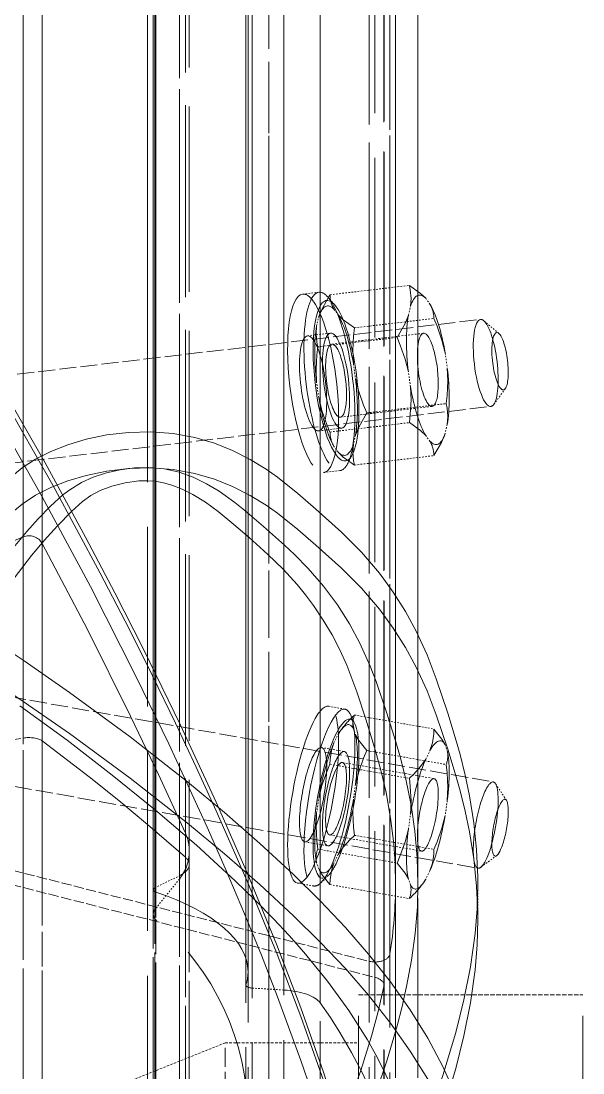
# Model space of a CAD drawing. Header units: millimetres. Extents: x 2913 to 35025, y 2470 to 25178.
# Drawn here: x 14575.4 to 14613, y 12191.7 to 12262 of the extents above; entities that cross this region are included whole.
import ezdxf

# ---------------------------------------------------------------- set-up
doc = ezdxf.new("R2010")
doc.units = ezdxf.units.MM
doc.linetypes.add('DASHED', pattern=[15, 12, -3])

# ---------------------------------------------------------------- blocks, each defined once
blk = doc.blocks.new('A$C637D7238')
at = {"color": 7, "linetype": 'DASHED', "lineweight": 13}
for p, q in [((175.8660823349346, 2362.997809985536), (175.8660823349346, 1428.192664721864)), ((177.1419841293682, 2362.833015063661), (177.1419841293682, 1428.014136889833)), ((186.7159968857159, 2355.484305957216), (186.7159968857159, 1420.225745776552)), ((186.9750911239971, 2355.01532707538), (186.9750911239971, 1419.739371875185)), ((186.3138514999737, 2354.290687182802), (186.3138514999737, 1418.990012744325)), ((184.5649653915752, 2353.379737475771), (184.5649653915752, 1418.051826098817)), ((184.6752864364971, 2353.501273730653), (184.6752864364971, 1418.176795581239)), ((184.7410899643291, 2353.231879809755), (184.7410899643291, 1417.899848559755)), ((190.905106687962, 2347.982703784364), (190.905106687962, 1412.582465747255)), ((190.7635432724346, 2347.082282641786), (190.7635432724346, 1411.684333423036)), ((190.7675487045635, 2347.107459643739), (190.7675487045635, 1411.709281543153)), ((191.1872035507549, 2346.884070971864), (191.1872035507549, 1411.487266162294)), ((193.3009273056377, 2346.753150561708), (193.3009273056377, 1411.357032397646)), ((195.7289058212627, 2345.890266040224), (195.7289058212627, 1410.501243213075)), ((199.3923884872784, 2336.954719165224), (199.3923884872784, 1401.839896777528)), ((199.9902278427471, 2337.393027881044), (199.9902278427471, 1402.256690600771)), ((199.9982387070049, 2337.340385058778), (199.9982387070049, 1402.2065654787)), ((199.0037471298565, 2336.198035815614), (199.0037471298565, 1401.1225811037)), ((200.3938609604229, 2335.849219897646), (200.3938609604229, 1400.792533496278)), ((200.7691127304424, 2332.498389819521), (200.7691127304424, 1397.648612597841)), ((202.2689754013409, 2332.494727710146), (202.2689754013409, 1397.645408252138)), ((184.1783839706768, 2312.305289843935), (184.1783839706768, 1379.586402514833)), ((184.1783839706768, 2263.049232104677), (184.1783839706768, 1445.393592456239)), ((200.7691127304424, 2237.981177905458), (200.7691127304424, 1418.457404712099)), ((202.2689754013409, 2237.985755542177), (202.2689754013409, 1418.462211230653)), ((200.3938609604229, 2233.473807910341), (200.3938609604229, 1413.768760302919)), ((199.0037471298565, 2232.998191455263), (199.0037471298565, 1413.276664355653)), ((199.3923884872784, 2231.962730029481), (199.3923884872784, 1412.206641772646)), ((199.9902278427471, 2231.360084155458), (199.9902278427471, 1411.585227588075)), ((199.9982387070049, 2231.432868579286), (199.9982387070049, 1411.660071948427)), ((195.7289058212627, 2219.286567309755), (195.7289058212627, 1399.290153125185)), ((193.3009273056377, 2218.016730883974), (193.3009273056377, 1398.013908007997)), ((190.7635432724346, 2217.530128100771), (190.7635432724346, 1397.525931933778)), ((190.7675487045635, 2217.493049243349), (190.7675487045635, 1397.488624194521)), ((191.1872035507549, 2217.823096850771), (191.1872035507549, 1397.819816211122)), ((190.905106687962, 2216.192542651552), (190.905106687962, 1396.186286548036)), ((184.7410899643291, 2208.202735522646), (184.7410899643291, 1388.256446460146)), ((184.5649653915752, 2207.972709277528), (184.5649653915752, 1388.029853442567)), ((184.6752864364971, 2207.783423999208), (184.6752864364971, 1387.843543628114)), ((186.3138514999737, 2206.549750903505), (186.3138514999737, 1386.630698779481)), ((186.9750911239971, 2205.410377124208), (186.9750911239971, 1385.513068774599)), ((186.7159968857159, 2204.669715503114), (186.7159968857159, 1384.787742236513)), ((177.1419841293682, 2192.669440844911), (177.1419841293682, 1373.172904590028)), ((175.8660823349346, 2192.391578296083), (175.8660823349346, 1372.906943896669))]:
    blk.add_line(p, q, dxfattribs=at)
at = {"color": 7, "linetype": 'DASHED', "lineweight": 13, "ltscale": 0.3748058319091797}
blk.add_line((192.3007136825909, 1568.697272876161), (192.3007136825909, 1343.813773730653), dxfattribs=at)
at = {"color": 7, "linetype": 'DASHED', "lineweight": 13, "ltscale": 0.3285686492919922}
blk.add_line((192.3007136825909, 1532.522040942567), (192.3007136825909, 1335.380851367372), dxfattribs=at)
at = {"color": 7, "linetype": 'DASHED', "lineweight": 13, "ltscale": 0.001833801275879556}
for p, q in [((194.5522243027081, 1457.85826835956), (195.6449061874737, 1457.987357715028)), ((195.9600764755596, 1445.941077807802), (197.0527583603252, 1446.070167163271))]:
    blk.add_line(p, q, dxfattribs=at)
at = {"color": 7, "linetype": 'DASHED', "lineweight": 13, "ltscale": 0.008908007431722511}
for p, q in [((196.3846522812237, 1457.818900683778), (201.6925364975323, 1458.446036914247)), ((196.3846522812237, 1448.648521045106), (201.6925364975323, 1449.275657275575))]:
    blk.add_line(p, q, dxfattribs=at)
at = {"color": 7, "linetype": 'DASHED', "lineweight": 13, "ltscale": 0.001139224147843889}
blk.add_line((196.6882640365948, 1457.159263232606), (196.2354213241924, 1457.671271899599), dxfattribs=at)
at = {"color": 7, "linetype": 'DASHED', "lineweight": 13, "ltscale": 0.0007967471719694212}
for p, q in [((202.7841884140362, 1457.582923510927), (203.0691462997784, 1457.19908867206)), ((203.0691462997784, 1448.028709033388), (202.7841884140362, 1448.412543872255))]:
    blk.add_line(p, q, dxfattribs=at)
at = {"color": 7, "linetype": 'DASHED', "lineweight": 13, "ltscale": 0.0007969746195768152}
for p, q in [((196.6476375107159, 1456.858054736513), (196.932824278294, 1456.474219897646)), ((196.932824278294, 1447.303840258974), (196.6476375107159, 1447.687675097841))]:
    blk.add_line(p, q, dxfattribs=at)
at = {"color": 7, "linetype": 'DASHED', "lineweight": 13, "ltscale": 0.001036598201046124}
for p, q in [((201.6255885605206, 1456.451560595888), (201.7681819443096, 1457.056953051942)), ((198.0914241318096, 1448.435203174013), (197.9488307480206, 1447.829810717958))]:
    blk.add_line(p, q, dxfattribs=at)
at = {"color": 7, "linetype": 'DASHED', "lineweight": 13, "ltscale": 0.09453753008435926}
blk.add_line((150.1235133652081, 1449.515067675966), (206.454308653294, 1456.169807055849), dxfattribs=at)
at = {"color": 7, "linetype": 'DASHED', "lineweight": 13, "ltscale": 0.001036183167959964}
for p, q in [((195.4891520981182, 1455.726691821474), (195.6316310409893, 1456.331855395692)), ((204.227746153294, 1449.160071948427), (204.0852672104229, 1448.554908374208))]:
    blk.add_line(p, q, dxfattribs=at)
at = {"color": 7, "linetype": 'DASHED', "lineweight": 13, "ltscale": 0.0001913237065299219}
for p, q in [((195.6316310409893, 1456.331855395692), (195.6684810165752, 1456.440574267763)), ((204.0852672104229, 1448.554908374208), (204.048417234837, 1448.446189502138))]:
    blk.add_line(p, q, dxfattribs=at)
at = {"color": 7, "linetype": 'DASHED', "lineweight": 13, "ltscale": 3.438521647895803e-05}
for p, q in [((195.6616145614971, 1456.421119311708), (195.6684810165752, 1456.440574267763)), ((204.0552836899151, 1448.465644458192), (204.048417234837, 1448.446189502138))]:
    blk.add_line(p, q, dxfattribs=at)
at = {"color": 7, "linetype": 'DASHED', "lineweight": 13, "ltscale": 0.008908196849076937}
for p, q in [((198.0243617538799, 1455.611106494325), (203.3323604111065, 1456.238242724794)), ((198.8442164902081, 1449.922019580263), (204.1522151474346, 1450.549155810731))]:
    blk.add_line(p, q, dxfattribs=at)
at = {"color": 7, "linetype": 'DASHED', "lineweight": 13, "ltscale": 0.002191159826466107}
blk.add_line((207.6732188705791, 1455.234824756044), (206.6712886337627, 1456.086036303896), dxfattribs=at)
at = {"color": 7, "linetype": 'DASHED', "lineweight": 13, "ltscale": 0.002574778602355184}
blk.add_line((194.8806697372784, 1455.077582934755), (196.4148646835674, 1455.258857348817), dxfattribs=at)
at = {"color": 7, "linetype": 'DASHED', "lineweight": 13, "ltscale": 0.01029850140085407}
for p, q in [((196.5017253403057, 1454.523002246278), (202.6381618027081, 1455.247871020692)), ((197.0787364487041, 1449.638892749208), (203.2151729111065, 1450.363761523622))]:
    blk.add_line(p, q, dxfattribs=at)
at = {"color": 7, "linetype": 'DASHED', "lineweight": 13, "ltscale": 0.008907818014424309}
blk.add_line((195.5647975448956, 1454.337607959169), (200.8725673202862, 1454.964744189638), dxfattribs=at)
at = {"color": 7, "linetype": 'DASHED', "lineweight": 13, "ltscale": 0.001665347903465892}
for p, q in [((204.0852672104229, 1453.937064746278), (204.227746153294, 1452.948066333192)), ((195.6316310409893, 1450.949699023622), (195.4891520981182, 1451.938697436708))]:
    blk.add_line(p, q, dxfattribs=at)
at = {"color": 7, "linetype": 'DASHED', "lineweight": 13, "ltscale": 0.00166537511138792}
for p, q in [((197.9488307480206, 1453.212195971864), (198.0914241318096, 1452.223197558778)), ((201.7681819443096, 1451.674567798036), (201.6255885605206, 1452.663566211122))]:
    blk.add_line(p, q, dxfattribs=at)
at = {"color": 7, "linetype": 'DASHED', "lineweight": 13, "ltscale": 0.002191285739866994}
blk.add_line((208.1085521225323, 1451.54982719745), (207.3325282577862, 1450.488502124208), dxfattribs=at)
at = {"color": 7, "linetype": 'DASHED', "lineweight": 13, "ltscale": 0.0945371512490534}
blk.add_line((150.8103877548565, 1443.701926806825), (207.1409541611065, 1450.356666186708), dxfattribs=at)
at = {"color": 7, "linetype": 'DASHED', "lineweight": 13, "ltscale": 0.002574589185219294}
blk.add_line((195.6316310409893, 1448.721763232606), (197.1657115463604, 1448.903037646669), dxfattribs=at)
at = {"color": 7, "linetype": 'DASHED', "lineweight": 13, "ltscale": 0.001139361071870165}
blk.add_line((197.8744441513409, 1447.1186748537), (197.5534373764385, 1446.515113452333), dxfattribs=at)
at = {"color": 7, "linetype": 'DASHED', "lineweight": 13, "ltscale": 0.008908152098076733}
blk.add_line((198.0243617538799, 1446.440955737489), (203.3323604111065, 1447.067863086122), dxfattribs=at)
at = {"color": 7, "linetype": 'DASHED', "lineweight": 13, "ltscale": 0.1922008514404297}
blk.add_line((175.8660823349346, 1441.636039355653), (175.8660823349346, 1326.315528491396), dxfattribs=at)
at = {"color": 7, "linetype": 'DASHED', "lineweight": 13, "ltscale": 0.1922039031982422}
blk.add_line((177.1419841293682, 1441.19338188495), (177.1419841293682, 1325.871039966005), dxfattribs=at)
at = {"color": 7, "linetype": 'DASHED', "lineweight": 13, "ltscale": 0.09533031926904542}
blk.add_line((150.9747249130596, 1435.184547046083), (207.3054057602276, 1425.260459521669), dxfattribs=at)
at = {"color": 7, "linetype": 'DASHED', "lineweight": 13, "ltscale": 0.001849178463723555}
for p, q in [((196.2971049789776, 1430.320350268739), (197.3897868637432, 1430.127860644716)), ((194.2150813583721, 1418.502265551942), (195.3077632431377, 1418.309775927919))]:
    blk.add_line(p, q, dxfattribs=at)
at = {"color": 7, "linetype": 'DASHED', "lineweight": 13, "ltscale": 0.09533038545612568}
blk.add_line((149.9591762070049, 1429.419700244325), (206.2898570541729, 1419.495383838075), dxfattribs=at)
at = {"color": 7, "linetype": 'DASHED', "lineweight": 13, "ltscale": 0.001168399879160366}
blk.add_line((198.053429747044, 1429.139319995302), (197.7523356918682, 1429.772407153505), dxfattribs=at)
at = {"color": 7, "linetype": 'DASHED', "lineweight": 13, "ltscale": 0.008982926660458693}
for p, q in [((198.0243617538799, 1429.733726123231), (203.3323604111065, 1428.798514941591)), ((198.8442164902081, 1427.360450366396), (204.1522151474346, 1426.425239184755)), ((198.0243617538799, 1421.694709399599), (203.3323604111065, 1420.759498217958))]:
    blk.add_line(p, q, dxfattribs=at)
at = {"color": 7, "linetype": 'DASHED', "lineweight": 13, "ltscale": 0.0002073319548056595}
blk.add_line((197.1278316025127, 1428.743812182802), (197.2030192856182, 1428.842918017763), dxfattribs=at)
at = {"color": 7, "linetype": 'DASHED', "lineweight": 13, "ltscale": 0.0007276916743874621}
blk.add_line((197.9488307480206, 1428.826438525575), (198.0914241318096, 1428.41376457538), dxfattribs=at)
at = {"color": 7, "linetype": 'DASHED', "lineweight": 13, "ltscale": 0.04967498665781654}
blk.add_line((146.4879542831768, 1423.166419604677), (175.8660823349346, 1428.192664721864), dxfattribs=at)
at = {"color": 7, "linetype": 'DASHED', "lineweight": 13, "ltscale": 0.001065900208875264}
for p, q in [((196.6476375107159, 1427.874290088075), (196.932824278294, 1428.446723559755)), ((196.932824278294, 1420.407706836122), (196.6476375107159, 1419.835273364442))]:
    blk.add_line(p, q, dxfattribs=at)
at = {"color": 7, "linetype": 'DASHED', "lineweight": 13, "ltscale": 0.002596376391043174}
blk.add_line((195.8113032822002, 1427.562781909364), (197.3454982284893, 1427.292472461122), dxfattribs=at)
at = {"color": 7, "linetype": 'DASHED', "lineweight": 13, "ltscale": 0.001065730156780783}
for p, q in [((202.7841884140362, 1426.793281176942), (203.0691462997784, 1427.365714648622)), ((203.0691462997784, 1419.326697924989), (202.7841884140362, 1418.75426445331))]:
    blk.add_line(p, q, dxfattribs=at)
at = {"color": 7, "linetype": 'DASHED', "lineweight": 13, "ltscale": 0.0007272688322599566}
blk.add_line((204.0852672104229, 1427.745200732606), (204.227746153294, 1427.332755664247), dxfattribs=at)
at = {"color": 7, "linetype": 'DASHED', "lineweight": 13, "ltscale": 0.008982738818918133}
blk.add_line((196.3846522812237, 1426.441260913271), (201.6925364975323, 1425.50604973163), dxfattribs=at)
at = {"color": 7, "linetype": 'DASHED', "lineweight": 13, "ltscale": 0.01038494203991274}
blk.add_line((197.2168666366924, 1426.562797168153), (203.3533030990948, 1425.481559375185), dxfattribs=at)
at = {"color": 7, "linetype": 'DASHED', "lineweight": 13, "ltscale": 0.001658956755291329}
blk.add_line((198.0914241318096, 1425.093146899599), (197.9488307480206, 1424.108039477724), dxfattribs=at)
at = {"color": 7, "linetype": 'DASHED', "lineweight": 13, "ltscale": 0.002230723413478284}
blk.add_line((208.1830531601299, 1424.035712817567), (207.4455958847393, 1425.152656176942), dxfattribs=at)
at = {"color": 7, "linetype": 'DASHED', "lineweight": 13, "ltscale": 0.001658929442102541}
blk.add_line((195.4891520981182, 1423.188850024599), (195.6316310409893, 1424.173957446474), dxfattribs=at)
at = {"color": 7, "linetype": 'DASHED', "lineweight": 13, "ltscale": 0.001658551901669328}
blk.add_line((204.227746153294, 1424.01190910663), (204.0852672104229, 1423.027030566591), dxfattribs=at)
at = {"color": 7, "linetype": 'DASHED', "lineweight": 13, "ltscale": 0.001658579221075384}
blk.add_line((201.6255885605206, 1422.107841113466), (201.7681819443096, 1423.092719653505), dxfattribs=at)
at = {"color": 7, "linetype": 'DASHED', "lineweight": 13, "ltscale": 0.05660865079542939}
blk.add_line((166.0928279404034, 1421.673423388856), (199.0037471298565, 1413.276664355653), dxfattribs=at)
at = {"color": 7, "linetype": 'DASHED', "lineweight": 13, "ltscale": 0.1922939300537109}
blk.add_line((186.7159968857159, 1421.844169238466), (186.7159968857159, 1306.467811206239), dxfattribs=at)
at = {"color": 7, "linetype": 'DASHED', "lineweight": 13, "ltscale": 0.01038506369410065}
blk.add_line((196.3635951523174, 1421.719199756044), (202.5001460556377, 1420.638190844911), dxfattribs=at)
at = {"color": 7, "linetype": 'DASHED', "lineweight": 13, "ltscale": 0.05774980662937218}
blk.add_line((165.8180552963604, 1420.772773364442), (199.3923884872784, 1412.206641772646), dxfattribs=at)
at = {"color": 7, "linetype": 'DASHED', "lineweight": 13, "ltscale": 0.002596188549675929}
blk.add_line((194.7009974960674, 1421.259833911317), (196.2350780014385, 1420.989524463075), dxfattribs=at)
at = {"color": 7, "linetype": 'DASHED', "lineweight": 13, "ltscale": 0.008982550977499514}
blk.add_line((195.5647975448956, 1420.775519946474), (200.8725673202862, 1419.840308764833), dxfattribs=at)
at = {"color": 7, "linetype": 'DASHED', "lineweight": 13, "ltscale": 0.1922977447509766}
blk.add_line((186.9750911239971, 1420.634757617372), (186.9750911239971, 1305.256110766786), dxfattribs=at)
at = {"color": 7, "linetype": 'DASHED', "lineweight": 13, "ltscale": 0.002230634081794208}
blk.add_line((207.5330287460674, 1420.346366504091), (206.4583140854229, 1419.548713305849), dxfattribs=at)
at = {"color": 7, "linetype": 'DASHED', "lineweight": 13, "ltscale": 0.0007276294049313452}
blk.add_line((195.6316310409893, 1419.455558398622), (195.4891520981182, 1419.868232348817), dxfattribs=at)
at = {"color": 7, "linetype": 'DASHED', "lineweight": 13, "ltscale": 0.00304877827151189}
blk.add_line((184.6752864364971, 1418.176795581239), (186.3138514999737, 1418.990012744325), dxfattribs=at)
at = {"color": 7, "linetype": 'DASHED', "lineweight": 13, "ltscale": 0.004339323038363327}
blk.add_line((186.3138514999737, 1418.770743945497), (184.6752864364971, 1416.74742851581), dxfattribs=at)
at = {"color": 7, "linetype": 'DASHED', "lineweight": 13, "ltscale": 0.1923027038574219}
blk.add_line((186.3138514999737, 1418.770743945497), (186.3138514999737, 1303.389121631044), dxfattribs=at)
at = {"color": 7, "linetype": 'DASHED', "lineweight": 13, "ltscale": 0.001168408970959309}
blk.add_line((196.2692958359112, 1419.011985400575), (195.7699901108135, 1418.51988945331), dxfattribs=at)
at = {"color": 7, "linetype": 'DASHED', "lineweight": 13, "ltscale": 0.0007273311325860083}
blk.add_line((201.7681819443096, 1418.374549487489), (201.6255885605206, 1418.786994555849), dxfattribs=at)
at = {"color": 7, "linetype": 'DASHED', "lineweight": 13, "ltscale": 0.008982672634127631}
blk.add_line((196.3846522812237, 1418.402244189638), (201.6925364975323, 1417.467261889833), dxfattribs=at)
at = {"color": 7, "linetype": 'DASHED', "lineweight": 13, "ltscale": 0.0002074472918715723}
blk.add_line((202.5891810898174, 1418.456946948427), (202.513878965794, 1418.357841113466), dxfattribs=at)
at = {"color": 7, "linetype": 'DASHED', "lineweight": 13, "ltscale": 0.004019546508789063}
blk.add_line((206.2690288071026, 1418.462668994325), (206.2690288071026, 1416.050941089052), dxfattribs=at)
at = {"color": 7, "linetype": 'DASHED', "lineweight": 13, "ltscale": 0.1923076629638672}
blk.add_line((184.6752864364971, 1416.74742851581), (184.6752864364971, 1301.362830737489), dxfattribs=at)
at = {"color": 7, "linetype": 'DASHED', "lineweight": 13, "ltscale": 0.1923084259033203}
blk.add_line((184.5649653915752, 1416.436606982606), (184.5649653915752, 1301.051551440614), dxfattribs=at)
at = {"color": 7, "linetype": 'DASHED', "lineweight": 13, "ltscale": 0.1923091888427734}
blk.add_line((184.7410899643291, 1416.058723071474), (184.7410899643291, 1300.67320976581), dxfattribs=at)
at = {"color": 7, "linetype": 'DASHED', "lineweight": 13, "ltscale": 0.003529553381177914}
blk.add_line((191.1872035507549, 1411.487266162294), (193.3009273056377, 1411.357032397646), dxfattribs=at)
at = {"color": 7, "linetype": 'DASHED', "lineweight": 13, "ltscale": 0.4647205352783203}
for p, q in [((198.3007365707745, 1132.197410205263), (198.3007365707745, 1411.029731372255)), ((213.3007365707745, 1132.197410205263), (213.3007365707745, 1411.029731372255))]:
    blk.add_line(p, q, dxfattribs=at)
at = {"color": 7, "linetype": 'DASHED', "lineweight": 13, "ltscale": 0.025}
blk.add_line((198.3007365707745, 1411.029731372255), (213.3007365707745, 1411.029731372255), dxfattribs=at)
at = {"color": 7, "linetype": 'DASHED', "lineweight": 13, "ltscale": 0.01268779021130174}
blk.add_line((189.3718272690166, 1407.821723559755), (182.3007518295635, 1405.001670459169), dxfattribs=at)
at = {"color": 7, "linetype": 'DASHED', "lineweight": 13, "ltscale": 0.1069866180419922}
blk.add_line((189.3718272690166, 1343.62975273456), (189.3718272690166, 1407.821723559755), dxfattribs=at)
at = {"color": 7, "linetype": 'DASHED', "lineweight": 13, "ltscale": 0.01488151550292969}
blk.add_line((189.3718272690166, 1407.821723559755), (198.3007365707745, 1407.821723559755), dxfattribs=at)
at = {"color": 7, "linetype": 'DASHED', "lineweight": 13, "ltscale": 0.04453468322753906}
blk.add_line((198.3007365707745, 1407.821723559755), (198.3007365707745, 1381.100913623231), dxfattribs=at)
at = {"color": 7, "linetype": 'DASHED', "lineweight": 13}
for points in [[(157.1491557602276, 1478.391028979677), (159.9285823349346, 1474.370948413271), (163.852875853001, 1468.552543261903), (167.6906520370831, 1462.663642505067), (171.4147883896221, 1456.709052661317), (174.5297557358135, 1451.497184375185), (177.336762571751, 1446.583549121278), (180.0463801864971, 1441.624137500185), (181.9959956650127, 1437.911903003114), (183.8929683212627, 1434.176093676942), (186.3902980331768, 1429.056235888856), (188.7824565414776, 1423.901816943544), (190.8488017563213, 1419.189826587099), (192.8065425400127, 1414.428855517763), (194.4397288803448, 1410.1606670412), (195.9573298935284, 1405.86249504413), (197.2175532822002, 1401.963264087099)], [(157.1474391464581, 1477.826606372255), (159.9265223984112, 1473.806983569521), (163.9768153671612, 1467.799064257997), (167.9317790512432, 1461.719504931825), (171.4128428940166, 1456.146232226747), (174.5275813583721, 1450.934821704286), (177.8463679794659, 1445.101539233583), (181.0262233261456, 1439.208289721864), (182.9490596298565, 1435.485068896669), (184.5174724106182, 1432.351905444521), (186.0607081894268, 1429.180289843935), (187.4422389511456, 1426.257926562685), (188.780968809544, 1423.339454272646), (190.8473140243877, 1418.6274639162), (192.8051692489971, 1413.8667217287), (194.4384700302471, 1409.598533252138), (195.9561854843487, 1405.300132373231)], [(156.5134364609112, 1476.99530754413), (159.304650450169, 1472.95233879413), (163.4789973739971, 1466.746665576356), (167.5496608261456, 1460.4634014162), (169.5368129257549, 1457.29315910663), (171.4866572861065, 1454.103919604677), (173.7921840195049, 1450.216361621278), (177.146447325169, 1444.3061748537), (180.3596049789776, 1438.330527881044), (183.4346324447979, 1432.290107348817), (185.6045466904034, 1427.818214038271), (188.1815272812237, 1422.236930468935), (189.4493037704815, 1419.354163745302), (190.6762248520245, 1416.456290820497), (191.8017512802471, 1413.686591723817), (192.8836757187237, 1410.903388598817), (194.4334346298565, 1406.656257251161), (195.1262599472393, 1404.632941821474)], [(133.494218016087, 1456.95624504413), (139.3939906601299, 1454.207374194521), (145.103104734837, 1451.393500903505), (150.4490977768291, 1448.602058032411), (155.6285792831768, 1445.756599048036), (161.1956721786846, 1442.560493091005), (167.1024257187237, 1439.027015307802), (169.9862224106182, 1437.236014941591), (172.8086787704815, 1435.429679492372), (175.945389891087, 1433.347083667177), (178.9708644394268, 1431.246863940614), (183.0245906357159, 1428.272315600771), (186.8640834335674, 1425.262519458192), (189.3321162704815, 1423.216315844911), (191.6936046127666, 1421.160041430849), (193.9501506332745, 1419.075614550966), (195.7343989853252, 1417.317344287294), (197.4135905746807, 1415.542594531435), (198.9682704452862, 1413.758231738466), (200.4344874863018, 1411.902457812685), (201.7542201523174, 1410.032035449403), (202.9235774521221, 1408.144446948427), (203.9393550400127, 1406.238776782411), (204.8001796249737, 1404.313422778505)], [(175.6478435043682, 1430.348731616396), (178.8024074081768, 1428.043891528505), (181.819184446751, 1425.723029712099), (184.7068721298565, 1423.382255175966), (187.4529963974346, 1421.032325366396), (190.0463420395245, 1418.663398364442), (191.3616115097393, 1417.387611010927), (192.6179439072002, 1416.108161548036), (193.6538630966534, 1414.997855761903), (194.6385127548565, 1413.885947802919), (196.2210017685284, 1411.947089770692), (197.6362926010479, 1409.997703174013), (198.8831264023174, 1408.031379321474), (199.4459468368877, 1407.034141162294), (199.9658519272198, 1406.030036548036), (200.437348509251, 1405.029822924989)], [(133.494218016087, 1454.205085376161), (139.3939906601299, 1451.456443408388), (145.103104734837, 1448.642341235536), (150.4490977768291, 1445.850898364442), (155.6285792831768, 1443.005439380067), (161.1956721786846, 1439.809562304872), (167.1024257187237, 1436.275855639833), (169.9862224106182, 1434.484855273622), (172.8086787704815, 1432.678748706239), (175.945389891087, 1430.595923999208), (178.9708644394268, 1428.495704272646), (183.0245906357159, 1425.521155932802), (186.8640834335674, 1422.511359790224), (189.3321162704815, 1420.465156176942), (191.6936046127666, 1418.40888176288), (193.9501506332745, 1416.324683764833), (195.7343989853252, 1414.566184619325), (197.4135905746807, 1412.791434863466), (198.9682704452862, 1411.007072070497), (200.4344874863018, 1409.151527026552), (201.7542201523174, 1407.280875781435), (202.9235774521221, 1405.393516162294)], [(201.7681819443096, 1457.056953051942), (201.8032008652081, 1457.577888110536), (201.7537623886456, 1458.140250781435), (201.6925364975323, 1458.446036914247)], [(202.7841884140362, 1457.582923510927), (202.4436122421612, 1457.90953789081), (201.6925364975323, 1458.446036914247)], [(195.6684810165752, 1456.440574267763), (195.8749324325909, 1456.933356860536), (196.3846522812237, 1457.818900683778)], [(196.932824278294, 1456.474219897646), (197.273400450169, 1456.147605517763), (198.0243617538799, 1455.611106494325)], [(201.6255885605206, 1456.451560595888), (201.4102107529034, 1455.909339526552), (200.8725673202862, 1454.964744189638)], [(204.0852672104229, 1453.937064746278), (203.8698894028057, 1454.79560051288), (203.5451060776104, 1455.728522876161), (203.3323604111065, 1456.238242724794)], [(195.4891520981182, 1455.726691821474), (195.4540187363018, 1455.205527881044), (195.5035716537823, 1454.643165210146), (195.5647975448956, 1454.337607959169)], [(197.9488307480206, 1453.212195971864), (197.9136973862041, 1454.091788867372), (197.9632503036846, 1455.069114306825), (198.0243617538799, 1455.611106494325)], [(201.6255885605206, 1452.663566211122), (201.4102107529034, 1453.522101977724), (201.0854274277081, 1454.455024341005), (200.8725673202862, 1454.964744189638)], [(195.4891520981182, 1451.938697436708), (195.4540187363018, 1452.818290332216), (195.5035716537823, 1453.795615771669), (195.5647975448956, 1454.337607959169)], [(204.227746153294, 1452.948066333192), (204.2628795151104, 1452.068473437685), (204.2133265976299, 1451.091376880067), (204.1522151474346, 1450.549155810731)], [(198.0914241318096, 1452.223197558778), (198.3066874985088, 1451.364890674013), (198.6314708237041, 1450.431739428896), (198.8442164902081, 1449.922019580263)], [(201.7681819443096, 1451.674567798036), (201.8032008652081, 1450.794974902528), (201.7537623886456, 1449.817878344911), (201.6925364975323, 1449.275657275575)], [(195.6316310409893, 1450.949699023622), (195.8470088486065, 1450.091392138856), (196.1717921738018, 1449.158240893739), (196.3846522812237, 1448.648521045106)], [(204.227746153294, 1449.160071948427), (204.2628795151104, 1449.681235888856), (204.2133265976299, 1450.243598559755), (204.1522151474346, 1450.549155810731)], [(198.0914241318096, 1448.435203174013), (198.3066874985088, 1448.977653125185), (198.8442164902081, 1449.922019580263)], [(202.7841884140362, 1448.412543872255), (202.4436122421612, 1448.739158252138), (201.6925364975323, 1449.275657275575)], [(184.4061213974346, 1448.662025073427), (182.9120952133526, 1448.624717334169), (181.4589244369854, 1448.452369311708), (180.0700694565166, 1448.162833789247), (178.8536769394268, 1447.800284961122), (177.7188807968487, 1447.351905444521), (176.7005855087627, 1446.829825976747), (175.8109218124737, 1446.249152758974), (174.9034053329815, 1445.510551074403)], [(206.2690288071026, 1418.462668994325), (206.2658244613995, 1418.900977710146), (206.1867457870831, 1420.719672778505), (206.0024959091534, 1422.534934619325), (205.7147914413799, 1424.345161059755), (205.4270869736065, 1425.719825366396), (205.0838786606182, 1427.086021045106), (204.8219233993877, 1428.018027881044), (204.2542964462627, 1429.867393115419), (203.4885722641338, 1432.164680102724), (202.8808909897198, 1433.752433398622), (202.155106687962, 1435.343391040224), (201.4388209823956, 1436.658088305849), (200.6171351913799, 1437.953330615419), (199.6854716781963, 1439.222938159364), (198.4860164169659, 1440.625754931825), (197.1501475815166, 1441.964255908388), (195.4464656357159, 1443.501197436708), (194.2387706283916, 1444.547187426942), (192.8653651718487, 1445.637351611513), (192.106278562962, 1446.170875171083), (191.047814512669, 1446.822272876161), (189.8734218124737, 1447.418510058778), (188.6665278915752, 1447.899161914247), (187.3406154159893, 1448.284141162294), (185.9086162094463, 1448.546210864442), (184.4061213974346, 1448.662025073427)], [(204.048417234837, 1448.446189502138), (203.8419658188213, 1447.9536357912), (203.3323604111065, 1447.067863086122)], [(197.9488307480206, 1447.829810717958), (197.9136973862041, 1447.308875659364), (197.9632503036846, 1446.746512988466), (198.0243617538799, 1446.440955737489)], [(196.932824278294, 1447.303840258974), (197.273400450169, 1446.977225879091), (198.0243617538799, 1446.440955737489)], [(184.4061213974346, 1446.250297168153), (182.9120952133526, 1446.212989428896), (181.4589244369854, 1446.040641406435), (180.0700694565166, 1445.751105883974), (178.8536769394268, 1445.388557055849), (177.7188807968487, 1444.940177539247), (176.7005855087627, 1444.418098071474), (175.8109218124737, 1443.8374248537), (174.9034053329815, 1443.09882316913)], [(184.2404109482159, 1446.28485832538), (183.3048564438213, 1446.256019214052), (182.3574000839581, 1446.130363086122), (181.4304286484112, 1445.918876269716), (180.5567866806377, 1445.631629565614), (179.7689754013409, 1445.278693774599), (178.9792186264385, 1444.794837573427), (178.5206538681377, 1444.441215136903), (177.7040034775127, 1443.690482715028), (176.8816310409893, 1442.849570849794), (176.1034327988018, 1441.995154956239), (174.6594172958721, 1440.253821948427)], [(202.2689754013409, 1418.462211230653), (202.2170192245831, 1420.214301684755), (202.0622951034893, 1421.964789966005), (201.8066340927471, 1423.711158374208), (201.4516383652081, 1425.450889209169), (201.0684901718487, 1426.950294116396), (200.7821589950909, 1427.946616748231), (200.1606303696026, 1429.933082202333), (199.4624263290752, 1431.985236743349), (199.0694362167706, 1433.006965258974), (198.3877116684307, 1434.531318286317), (197.687218809544, 1435.831595996278), (196.8765193466534, 1437.108527758974), (195.9562999252666, 1438.348380664247), (194.9278193954815, 1439.536735156435), (194.0049678329815, 1440.468741992372), (193.3485347275127, 1441.083289721864), (191.9333583359112, 1442.343513110536), (190.6848079208721, 1443.413535693544), (190.0196773056377, 1443.942710498231), (188.9635020737041, 1444.690925219911), (188.1208735947002, 1445.19240532245), (187.2308665756573, 1445.621787646669), (186.2898189072002, 1445.959617236513), (185.2942973617901, 1446.187125781435), (184.2404109482159, 1446.28485832538)], [(206.2690288071026, 1416.050941089052), (206.2658244613995, 1416.489478686708), (206.1867457870831, 1418.308173755067), (206.0024959091534, 1420.123206714052), (205.7147914413799, 1421.933433154481), (205.4270869736065, 1423.308097461122), (205.0838786606182, 1424.674293139833), (204.8219233993877, 1425.606299975771), (204.2542964462627, 1427.455665210146), (203.4885722641338, 1429.75295219745), (202.8808909897198, 1431.340705493349), (202.155106687962, 1432.93166313495), (201.4388209823956, 1434.246360400575), (200.6171351913799, 1435.541602710146), (199.6854716781963, 1436.811210254091), (198.4860164169659, 1438.214027026552), (197.1501475815166, 1439.552528003114), (195.4464656357159, 1441.089469531435), (194.2387706283916, 1442.135459521669), (192.8653651718487, 1443.225852588075), (192.106278562962, 1443.75914726581), (191.047814512669, 1444.410544970888), (189.8734218124737, 1445.007011035341), (188.6665278915752, 1445.487434008974), (187.3406154159893, 1445.872413257021), (185.9086162094463, 1446.134482959169), (184.4061213974346, 1446.250297168153)], [(184.1783839706768, 1445.393592456239), (183.5979396347393, 1445.378944018739), (182.6991206650127, 1445.258552173036), (181.7948085312237, 1445.030356982606), (181.0193568710674, 1444.735099414247), (180.3970271591534, 1444.401160815614), (179.8353511337627, 1443.99970207538), (179.0957194809307, 1443.335029223817), (178.1569606308331, 1442.378074267763), (177.2730189804424, 1441.399146655458), (176.4366847519268, 1440.401679614442), (174.9779063705791, 1438.496924975771), (173.707726622044, 1436.690589526552), (172.6985866073956, 1435.184089282411), (171.7290431503643, 1433.670722583192)], [(200.7691127304424, 1418.457404712099), (200.7379848007549, 1419.797736743349), (200.6457454208721, 1421.137611010927), (200.4399806503643, 1422.848731616396), (200.1356822494854, 1424.55504570331), (199.8139888290752, 1425.950996020692), (199.4358760361065, 1427.346030810731), (198.7883693222393, 1429.452201465028), (198.1826335434307, 1431.274787524599), (197.5001079086651, 1433.067161181825), (197.0429164413799, 1434.084540942567), (196.5249568466534, 1435.090934375185), (195.9392482284893, 1436.084510424989), (195.2864772323956, 1437.058860400575), (194.7547847275127, 1437.771827319521), (194.1876155380596, 1438.465339282411), (193.2512599472393, 1439.484092334169), (192.2167140488018, 1440.481330493349), (190.9735423569073, 1441.595527270692), (189.9617702011456, 1442.476951220888), (188.9082271103252, 1443.339149096864), (188.0658275131573, 1443.950263598817), (187.2058040146221, 1444.480811694521), (186.5006190780987, 1444.833976367372), (185.8026439194073, 1445.104743579286), (185.2481776718487, 1445.258781054872), (184.7002345566143, 1445.354911425966), (184.1783839706768, 1445.393592456239)], [(177.1419841293682, 1441.19338188495), (180.1625377182354, 1435.456458667177), (183.0562907699932, 1429.662772754091), (184.9165278915752, 1425.766746142763), (186.7159968857159, 1421.844169238466)], [(203.0691462997784, 1427.365714648622), (203.2295924667706, 1427.884360888856), (203.3177119736065, 1428.470069507021), (203.3323604111065, 1428.798514941591)], [(204.0852672104229, 1427.745200732606), (203.8698894028057, 1428.123771289247), (203.3323604111065, 1428.798514941591)], [(177.1419841293682, 1428.014136889833), (180.2857905868877, 1425.606528857606), (182.2633296493877, 1424.022666552919), (184.1826182846416, 1422.428962329286), (186.7159968857159, 1420.225745776552)], [(196.6476375107159, 1427.874290088075), (196.4874202255596, 1427.355414966005), (196.3991862778057, 1426.769706347841), (196.3846522812237, 1426.441260913271)], [(198.0914241318096, 1428.41376457538), (198.3066874985088, 1428.035422900575), (198.8442164902081, 1427.360450366396)], [(198.0914241318096, 1425.093146899599), (198.3066874985088, 1425.942527392763), (198.6314708237041, 1426.860801318544), (198.8442164902081, 1427.360450366396)], [(195.6316310409893, 1424.173957446474), (195.8470088486065, 1425.023566821474), (196.1717921738018, 1425.941611865419), (196.3846522812237, 1426.441260913271)], [(202.7841884140362, 1426.793281176942), (202.4436122421612, 1426.306220630067), (201.9810420517315, 1425.786429980653), (201.6925364975323, 1425.50604973163)], [(204.227746153294, 1424.01190910663), (204.2628795151104, 1424.893333056825), (204.2133265976299, 1425.877524951356), (204.1522151474346, 1426.425239184755)], [(201.7681819443096, 1423.092719653505), (201.8032008652081, 1423.9741436037), (201.7537623886456, 1424.958335498231), (201.6925364975323, 1425.50604973163)], [(197.9488307480206, 1424.108039477724), (197.9136973862041, 1423.226844409364), (197.9632503036846, 1422.242652514833), (198.0243617538799, 1421.694709399599)], [(195.4891520981182, 1423.188850024599), (195.4540187363018, 1422.307654956239), (195.5035716537823, 1421.323463061708), (195.5647975448956, 1420.775519946474)], [(204.0852672104229, 1423.027030566591), (203.8698894028057, 1422.177421191591), (203.5451060776104, 1421.25914726581), (203.3323604111065, 1420.759498217958)], [(196.932824278294, 1420.407706836122), (197.273400450169, 1420.894767382997), (197.7357417587627, 1421.414558032411), (198.0243617538799, 1421.694709399599)], [(201.6255885605206, 1422.107841113466), (201.4102107529034, 1421.258231738466), (201.0854274277081, 1420.339957812685), (200.8725673202862, 1419.840308764833)], [(203.0691462997784, 1419.326697924989), (203.2295924667706, 1419.845344165224), (203.3177119736065, 1420.431052783388), (203.3323604111065, 1420.759498217958)], [(195.6316310409893, 1419.455558398622), (195.8470088486065, 1419.077216723817), (196.3846522812237, 1418.402244189638)], [(196.6476375107159, 1419.835273364442), (196.4874202255596, 1419.316398242372), (196.3991862778057, 1418.730689624208), (196.3846522812237, 1418.402244189638)], [(201.6255885605206, 1418.786994555849), (201.4102107529034, 1419.165565112489), (200.8725673202862, 1419.840308764833)], [(199.4428569321026, 1404.452125171083), (200.2028590683331, 1406.689673999208), (200.8665019516338, 1408.953544238466), (201.2026149277081, 1410.26435051288), (201.5017634872784, 1411.584083178896), (201.8345576767315, 1413.354713061708), (202.0808345322002, 1415.13495598163), (202.2284633163799, 1416.921836474794), (202.2689754013409, 1418.462211230653)], [(175.945389891087, 1365.219947436708), (178.9708644394268, 1368.351966479677), (181.6975337509502, 1371.303626635927), (184.327729368626, 1374.278174975771), (186.8640834335674, 1377.276527026552), (189.3321162704815, 1380.327979663271), (191.6936046127666, 1383.394538501161), (193.9501506332745, 1386.502982715028), (195.7343989853252, 1389.125281909364), (197.4135905746807, 1391.772071460146), (198.9682704452862, 1394.433051684755), (200.4344874863018, 1397.200233081239), (201.7542201523174, 1399.989844897646), (202.9235774521221, 1402.804633716005), (203.9393550400127, 1405.646659472841), (204.8001796249737, 1408.517982104677), (205.3428584579815, 1410.701743701356), (205.7788783554424, 1412.903815844911), (206.0883265976299, 1415.126258471864), (206.223710203587, 1416.793891528505), (206.2690288071026, 1418.462668994325)], [(178.9708644394268, 1365.940238574403), (181.6975337509502, 1368.891898730653), (184.327729368626, 1371.866447070497), (186.8640834335674, 1374.864799121278), (189.3321162704815, 1377.916251757997), (191.6936046127666, 1380.982810595888), (193.9501506332745, 1384.091254809755), (195.7343989853252, 1386.713554004091), (197.4135905746807, 1389.360343554872), (198.9682704452862, 1392.021323779481), (200.4344874863018, 1394.788505175966), (201.7542201523174, 1397.578345874208), (202.9235774521221, 1400.392905810731), (203.9393550400127, 1403.234931567567), (204.8001796249737, 1406.106254199403), (205.3428584579815, 1408.290015796083), (205.7788783554424, 1410.492316821474), (206.0883265976299, 1412.714759448427), (206.223710203587, 1414.382163623231), (206.2690288071026, 1416.050941089052)], [(195.7289058212627, 1399.290153125185), (196.7338115219463, 1401.505271533388), (197.6399547104229, 1403.73732719745), (198.4472209457745, 1405.990439990419), (199.155839109837, 1408.269645312685), (199.6019298080791, 1409.921027758974), (199.9902278427471, 1411.585227588075)], [(195.7289058212627, 1410.501243213075), (196.4098292831768, 1409.512015918153), (197.0468074325909, 1408.518210986513), (197.8278666977276, 1407.184745410341), (198.5308772568096, 1405.8393779787), (199.155839109837, 1404.480048755067), (199.6019298080791, 1403.372718432802), (199.9902278427471, 1402.256690600771)]]:
    blk.add_lwpolyline(points, dxfattribs=at)
for centre, radius, start, end in [((198.2930690292706, 1457.823020556825), 1.907796707634686, 180.1241685131905, 210.3926709155838), ((201.4239436630596, 1456.234122851747), 1.907796707640319, 0.1241703349663795, 30.39267273550123), ((198.2930690292706, 1448.652640918153), 1.907796707605927, 180.1241685131905, 210.3926709155838), ((201.4239436630596, 1447.063743213075), 1.907796707607226, 0.1241703349663795, 30.39267273550123), ((28437.35152545017, -65117.1334156004), 72310.31679559113, 113.0065342863788, 113.0318281828951), ((176.2606746200909, 1440.711356738466), 1.004990549317474, 28.66664978083269, 113.1110515479416), ((202.7683955673565, 1424.52460441913), 7.044941025572044, 132.3240321722259, 142.1902609189604), ((199.4896632675518, 1429.15236625995), 1.575482306859067, 158.3609250238949, 191.9481821938192), ((200.8531123642315, 1426.06269035663), 4.58831805058376, 142.7039628610264, 148.6966308219951), ((202.6869136337627, 1427.006599048036), 1.575482306858112, 338.3609268465137, 11.94818401417491), ((184.0206843857159, 1420.6342998537), 2.954551676872287, 0.009477797986141873, 24.17444802452069), ((197.0299846176495, 1420.194160083192), 1.575482306822035, 158.3609250238949, 191.9481821938192), ((184.0140468124737, 1420.636359790224), 2.961143006055537, 320.9494495955262, 359.9708325880268), ((198.8637858871807, 1421.138068774599), 4.588318050825478, 322.7039612683314, 328.69663264264), ((170.3930598739971, 1418.540031054872), 30.37693526485714, 350.9632952235719, 359.8441325780287), ((200.2273494247784, 1418.048392871278), 1.575482306836261, 338.3609268465137, 11.94818401417491), ((196.9486171249737, 1422.676383593935), 7.044941025148179, 312.3240271649557, 322.1902627406374), ((185.0586635116924, 1416.436378100771), 0.4937181755717366, 140.9575483791394, 179.968645106248), ((185.0594645981182, 1416.437293628114), 0.4945689758106314, 180.055941754478, 229.9263562428467)]:
    blk.add_arc(centre, radius, start, end, dxfattribs=at)
for centre, major_axis, ratio, start_param, end_param in [((196.3487178329815, 1452.028876880067), (0.703926086425781, -5.958480834960939), 0.2604505284350204, 3.141626399837884, 6.283219053427681), ((196.7902308945049, 1452.080833056825), (0.6335449218749998, -5.362701416015626), 0.2604505284350204, 2.782312408876371, 5.857357153273332), ((196.3487178329815, 1452.028876880067), (0.703926086425781, -5.958480834960939), 0.2604505284350204, 2.782312371060873, 3.141626399837884), ((202.9266673569073, 1452.805930713075), (0.5895996093749997, -4.990310668945312), 0.2604505284350206, 2.815806213295085, 3.662920337268611), ((195.2561503891338, 1451.899787524599), (0.703926086425781, -5.958480834960939), 0.2604505284350204, 3.141626399837889, 6.283219053427681), ((195.2561503891338, 1451.899787524599), (0.703926086425781, -5.958480834960939), 0.2604505284350204, 2.71576449968354, 3.141626399837889), ((195.2561503891338, 1451.899787524599), (0.703926086425781, -5.958480834960939), 0.2604505284350204, 3.374624809559534e-05, 2.71576449968354), ((196.3487178329815, 1452.028876880067), (0.703926086425781, -5.958480834960939), 0.2604505284350204, 0.3592799546522229, 2.782312371060873), ((196.7902308945049, 1452.080833056825), (0.5895996093749997, -4.990310668945312), 0.2604505284350206, 2.815806213295085, 3.627856856044484), ((196.7902308945049, 1452.080833056825), (0.6335449218749998, -5.362701416015626), 0.2604505284350204, 0.3592799867392253, 2.782312408876373), ((202.9266673569073, 1452.805930713075), (0.5895996093749997, -4.990310668945312), 0.2604505284350206, 1.768608662098487, 2.615722786072002), ((196.7902308945049, 1452.080833056825), (0.5895996093749997, -4.990310668945312), 0.2604505284350206, 3.627856856044484, 3.662920337268611), ((196.7902308945049, 1452.080833056825), (0.5895996093749997, -4.990310668945312), 0.2604505284350206, 1.768608662098487, 2.615722786071999), ((202.9266673569073, 1452.805930713075), (0.5895996093749997, -4.990310668945312), 0.2604505284350206, 3.863003764491693, 4.710117888465197), ((206.7976314072002, 1453.263236621278), (0.3433227539062498, -2.906570434570312), 0.2604505284350206, 3.141626399837889, 6.283219053427678), ((206.7976314072002, 1453.263236621278), (0.3433227539062498, -2.906570434570312), 0.2604505284350206, 2.868441919865116, 3.141626399837889), ((206.7976314072002, 1453.263236621278), (0.3433227539062498, -2.906570434570312), 0.2604505284350206, 0.2731615954942731, 2.868441919865116), ((196.7902308945049, 1452.080833056825), (0.5895996093749997, -4.990310668945312), 0.2604505284350206, 3.863003764491694, 4.710117888465197), ((196.7902308945049, 1452.080833056825), (0.3753662109374998, -3.17779541015625), 0.2604505284350204, 3.141626399837887, 5.857357153273333), ((196.7902308945049, 1452.080833056825), (0.3753662109374998, -3.17779541015625), 0.2604505284350204, 3.374624809410934e-05, 3.141626399837887), ((202.9266673569073, 1452.805930713075), (0.2885055541992185, -2.441940307617187), 0.2604505284350207, 3.141626399837888, 5.857357153273334), ((202.9266673569073, 1452.805930713075), (0.2885055541992185, -2.441940307617187), 0.2604505284350207, 3.374624809003962e-05, 3.141626399837893), ((207.7564174179424, 1453.376533130067), (0.2260208129882812, -1.9134521484375), 0.2604505284350206, 2.868441927474646, 5.857357153273319), ((207.7564174179424, 1453.376533130067), (0.2260208129882812, -1.9134521484375), 0.2604505284350206, 0.2731616393472702, 2.868441927474576), ((195.2561503891338, 1451.899787524599), (0.3753662109374998, -3.17779541015625), 0.2604505284350204, 3.141626399837887, 5.857357153273333), ((195.2561503891338, 1451.899787524599), (0.3753662109374998, -3.17779541015625), 0.2604505284350204, 3.374624808951404e-05, 3.141626399837887), ((196.7902308945049, 1452.080833056825), (0.2885055541992185, -2.441940307617187), 0.2604505284350207, 3.141626399837889, 5.857357153273334), ((196.7902308945049, 1452.080833056825), (0.2885055541992185, -2.441940307617187), 0.2604505284350207, 3.374624809561928e-05, 3.141626399837889), ((202.9266673569073, 1452.805930713075), (0.5895996093749997, -4.990310668945312), 0.2604505284350206, 0.7214111109018997, 1.568525234875404), ((196.7902308945049, 1452.080833056825), (0.5895996093749997, -4.990310668945312), 0.2604505284350206, 0.7214111109019016, 1.568525234875404), ((202.9266673569073, 1452.805930713075), (0.5895996093749997, -4.990310668945312), 0.2604505284350206, 4.910201315688274, 5.757315439661792), ((196.7902308945049, 1452.080833056825), (0.5895996093749997, -4.990310668945312), 0.2604505284350206, 4.910201315688274, 5.757315439661795), ((207.7564174179424, 1453.376533130067), (0.2260208129882812, -1.9134521484375), 0.2604505284350206, 5.857357153273241, 6.556346946526856), ((202.9266673569073, 1452.805930713075), (0.2885055541992185, -2.441940307617187), 0.2604505284350207, 5.857357153273329, 6.283219053427676), ((206.7976314072002, 1453.263236621278), (0.3433227539062498, -2.906570434570312), 0.2604505284350206, 3.374624809205571e-05, 0.2731615954942731), ((196.7902308945049, 1452.080833056825), (0.2885055541992185, -2.441940307617187), 0.2604505284350207, 5.857357153273334, 6.283219053427682), ((195.2561503891338, 1451.899787524599), (0.3753662109374998, -3.17779541015625), 0.2604505284350204, 5.857357153273333, 6.283219053427676), ((196.7902308945049, 1452.080833056825), (0.3753662109374998, -3.17779541015625), 0.2604505284350204, 5.857357153273333, 6.283219053427681), ((202.9266673569073, 1452.805930713075), (0.5895996093749997, -4.990310668945312), 0.2604505284350206, 5.957398866884875, 6.769449509634274), ((202.9266673569073, 1452.805930713075), (0.5895996093749997, -4.990310668945312), 0.2604505284350206, 0.4862642024546885, 0.5213276836788212), ((196.7902308945049, 1452.080833056825), (0.5895996093749997, -4.990310668945312), 0.2604505284350206, 5.957398866884875, 6.804512990858408), ((196.7902308945049, 1452.080833056825), (0.6335449218749998, -5.362701416015626), 0.2604505284350204, 5.857357153273333, 6.642465293918812), ((196.3487178329815, 1452.028876880067), (0.703926086425781, -5.958480834960939), 0.2604505284350204, 3.374624809559534e-05, 0.3592799546522229), ((195.2561503891338, 1424.411307910341), (-1.041069030761719, -5.909042358398438), 0.2283205174100353, 4.052177593211888e-05, 3.141633175365726), ((196.3487178329815, 1424.218818286317), (-1.041069030761719, -5.909042358398438), 0.2283205174100353, 3.141633175365726, 6.283225828955516), ((196.7902308945049, 1424.140998462099), (-0.9369277954101566, -5.318069458007812), 0.2283205174100353, 2.830977183577706, 6.593810764086314), ((195.2561503891338, 1424.411307910341), (-1.041069030761719, -5.909042358398438), 0.2283205174100353, 3.141633175365726, 3.798786952422876), ((196.3487178329815, 1424.218818286317), (-1.041069030761719, -5.909042358398438), 0.2283205174100353, 2.830977094736223, 3.141633175365726), ((195.2561503891338, 1424.411307910341), (-1.041069030761719, -5.909042358398438), 0.2283205174100353, 3.798786952422876, 6.283225828955518), ((196.3487178329815, 1424.218818286317), (-1.041069030761719, -5.909042358398438), 0.2283205174100353, 0.3106254437776669, 2.830977094736223), ((196.7902308945049, 1424.140998462099), (-0.8719253540039064, -4.948883056640626), 0.2283205174100356, 2.851631114837821, 3.559998013486101), ((196.7902308945049, 1424.140998462099), (-0.9369277954101566, -5.318069458007812), 0.2283205174100353, 0.6571942988330823, 2.830977183577706), ((196.7902308945049, 1424.140998462099), (-0.8719253540039064, -4.948883056640626), 0.2283205174100356, 3.559998013486101, 3.698745238811337), ((176.260216856419, 1427.825996020692), (-0.9999847412109375, 6.123140562600845e-17), 0.3988187391492452, 3.632845631594923, 5.117622762789869), ((196.7902308945049, 1424.140998462099), (-0.8719253540039064, -4.948883056640626), 0.2283205174100356, 3.898828666034419, 4.745942790007939), ((196.7902308945049, 1424.140998462099), (-0.8719253540039064, -4.948883056640626), 0.2283205174100356, 1.804433563641225, 2.651547687614735), ((202.9266673569073, 1423.059989550966), (-0.8719253540039064, -4.948883056640626), 0.2283205174100356, 2.851631114837819, 3.698745238811337), ((195.2561503891338, 1424.411307910341), (-0.555267333984375, -3.151473999023437), 0.2283205174100354, 3.141633175365719, 6.283225828955516), ((195.2561503891338, 1424.411307910341), (-0.555267333984375, -3.151473999023437), 0.2283205174100354, 0.6571942988330864, 3.141633175365719), ((196.7902308945049, 1424.140998462099), (-0.555267333984375, -3.151473999023437), 0.2283205174100354, 3.141633175365724, 6.283225828955517), ((196.7902308945049, 1424.140998462099), (-0.555267333984375, -3.151473999023437), 0.2283205174100354, 0.6571942988330864, 3.141633175365724), ((202.9266673569073, 1423.059989550966), (-0.8719253540039064, -4.948883056640626), 0.2283205174100356, 1.804433563641226, 2.651547687614736), ((196.7902308945049, 1424.140998462099), (-0.4266357421875002, -2.421798706054688), 0.2283205174100355, 3.141633175365722, 6.283225828955516), ((196.7902308945049, 1424.140998462099), (-0.4266357421875002, -2.421798706054688), 0.2283205174100355, 0.6571942988330872, 3.141633175365722), ((202.9266673569073, 1423.059989550966), (-0.8719253540039064, -4.948883056640626), 0.2283205174100356, 3.898828666034416, 4.745942790007938), ((202.9266673569073, 1423.059989550966), (-0.4266357421875002, -2.421798706054688), 0.2283205174100355, 3.141633175365722, 6.283225828955521), ((202.9266673569073, 1423.059989550966), (-0.4266357421875002, -2.421798706054688), 0.2283205174100355, 0.6571942988330872, 3.141633175365722), ((206.7976314072002, 1422.377921679872), (-0.507774353027344, -2.882537841796875), 0.2283205174100356, 3.14163317536572, 6.283225828955518), ((206.7976314072002, 1422.377921679872), (-0.507774353027344, -2.882537841796875), 0.2283205174100356, 0.2367264861668504, 2.904860757349699), ((206.7976314072002, 1422.377921679872), (-0.507774353027344, -2.882537841796875), 0.2283205174100356, 2.904860757349699, 3.14163317536572), ((207.7564174179424, 1422.20900688495), (-0.3342819213867189, -1.897659301757813), 0.2283205174100355, 2.904860773398647, 6.519911928969094), ((196.7902308945049, 1424.140998462099), (-0.8719253540039064, -4.948883056640626), 0.2283205174100356, 0.7572360124446244, 1.604350136418146), ((207.7564174179424, 1422.20900688495), (-0.3342819213867189, -1.897659301757813), 0.2283205174100355, 0.6571942988329895, 2.904860773398647), ((196.7902308945049, 1424.140998462099), (-0.8719253540039064, -4.948883056640626), 0.2283205174100356, 4.946026217231017, 5.79314034120453), ((202.9266673569073, 1423.059989550966), (-0.8719253540039064, -4.948883056640626), 0.2283205174100356, 0.7572360124446244, 1.604350136418146), ((196.7902308945049, 1424.140998462099), (-0.4266357421875002, -2.421798706054688), 0.2283205174100355, 4.052177592861142e-05, 0.6571942988330872), ((195.2561503891338, 1424.411307910341), (-0.555267333984375, -3.151473999023437), 0.2283205174100354, 4.052177593067541e-05, 0.6571942988330864), ((196.7902308945049, 1424.140998462099), (-0.555267333984375, -3.151473999023437), 0.2283205174100354, 4.052177592999739e-05, 0.6571942988330864), ((202.9266673569073, 1423.059989550966), (-0.8719253540039064, -4.948883056640626), 0.2283205174100356, 4.946026217231017, 5.79314034120453), ((202.9266673569073, 1423.059989550966), (-0.4266357421875002, -2.421798706054688), 0.2283205174100355, 4.052177593381039e-05, 0.6571942988330808), ((183.9751369003643, 1419.739371875185), (-2.999954223632812, 1.836942168780253e-16), 0.3988187391492452, 3.141641750749435, 3.560245502341358), ((207.7564174179424, 1422.20900688495), (-0.3342819213867189, -1.897659301757813), 0.2283205174100355, 0.2367266217895803, 0.6571942988330717), ((183.9751369003643, 1419.739371875185), (-2.999954223632812, 1.836942168780253e-16), 0.3988187391492452, 2.464722299765, 3.141641750749435), ((196.7902308945049, 1424.140998462099), (-0.8719253540039064, -4.948883056640626), 0.2283205174100356, 5.993223768427606, 6.840337892401132), ((196.7902308945049, 1424.140998462099), (-0.9369277954101566, -5.318069458007812), 0.2283205174100353, 0.3106254569067287, 0.6571942988330823), ((206.7976314072002, 1422.377921679872), (-0.507774353027344, -2.882537841796875), 0.2283205174100356, 4.052177593248708e-05, 0.2367264861668504), ((202.9266673569073, 1423.059989550966), (-0.8719253540039064, -4.948883056640626), 0.2283205174100356, 0.4184053598963108, 0.5571525852215468), ((185.0649577621807, 1418.051826098817), (-0.4999923706054688, 3.061570281300423e-17), 0.3988187391492452, 6.283142107696901, 7.149329928878759), ((185.0649577621807, 1418.051826098817), (-0.4999923706054688, 3.061570281300423e-17), 0.3988187391492452, 5.606314953347463, 6.283142107696901), ((196.3487178329815, 1424.218818286317), (-1.041069030761719, -5.909042358398438), 0.2283205174100353, 4.052177592981296e-05, 0.3106254437776669), ((202.9266673569073, 1423.059989550966), (-0.8719253540039064, -4.948883056640626), 0.2283205174100356, 5.993223768427608, 6.701590667075897), ((173.4051448349346, 1412.582694629091), (-17.49996185302734, 1.071563613425536e-15), 0.3988187391492452, 3.141555621588406, 4.007737275288786), ((173.3616572861065, 1402.784492114442), (17.39238739013671, 2.316055297851562), 0.9921365820105514, 6.151800129644915, 7.016830180336387), ((199.3981105331768, 1413.823234179872), (-0.9999847412109375, 6.123140562600845e-17), 0.5947617139946302, 1.165562544390415, 3.049801396838394), ((173.4051448349346, 1412.582694629091), (-17.49996185302734, 1.071563613425536e-15), 0.3988187391492452, 3.016102426619835, 3.141555621588406), ((191.2636500839581, 1411.684333423036), (-0.4999923706054688, 3.061570281300423e-17), 0.3988187391492452, 6.283151022963564, 7.700710055740659), ((191.2636500839581, 1411.684333423036), (-0.4999923706054688, 3.061570281300423e-17), 0.3988187391492452, 6.157695080209134, 6.283151022963564), ((198.998253965794, 1411.660071948427), (-0.9999847412109375, 6.123140562600845e-17), 0.5947617139946302, 3.141552985746229, 4.307155197980535), ((198.998253965794, 1411.660071948427), (-0.9999847412109375, 6.123140562600845e-17), 0.5947617139946302, 3.015320005239663, 3.141552985746229), ((192.8429347519268, 1410.174628833192), (-2.999954223632812, 1.836942168780253e-16), 0.3988187391492452, 3.418143070876873, 4.559117402150973)]:
    blk.add_ellipse(centre, major_axis=major_axis, ratio=ratio, start_param=start_param, end_param=end_param, dxfattribs=at)
blk = doc.blocks.new('CT1')
at = {"color": 7}
blk.add_blockref('A$C637D7238', (873182.6095526135, 212768.3521590075), dxfattribs=at)
blk = doc.blocks.new('1')
at = {"lineweight": 5}
blk.add_blockref('CT1', (-858782.9549533061, -201982.4714246165), dxfattribs=at)

msp = doc.modelspace()

# ---------------------------------------------------------------- block references
msp.add_blockref('1', (0, 0))

doc.saveas('drawing.dxf')
